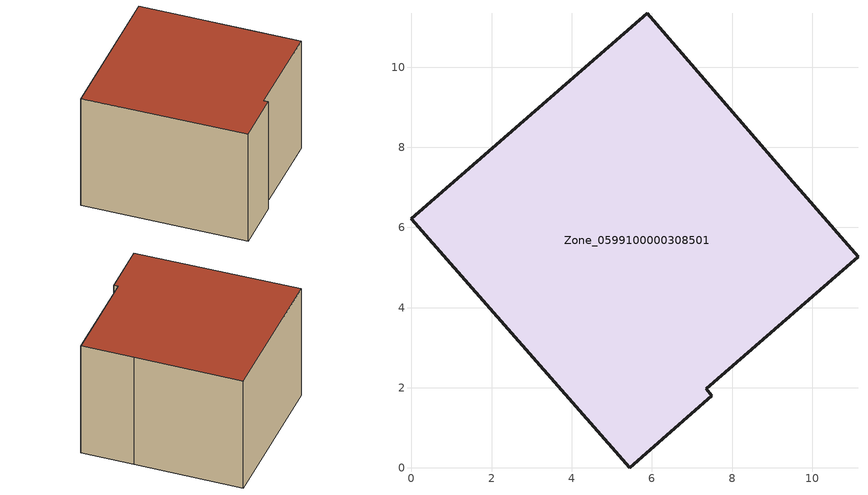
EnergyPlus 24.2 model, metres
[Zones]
Zone_0599100000308501
 floor ground (C_G): 0,6.21 5.88,11.35 9.43,7.23 11.14,5.27 7.35,1.97 7.49,1.8 5.44,0 z0
 wall outside (C_F): 5.44,0 7.49,1.8 7.35,1.97 11.14,5.27 9.43,7.23 5.88,11.35 0,6.21 5.44,0 z0:6.12
 roof outside (C_R): 5.88,11.35 0,6.21 5.44,0 7.49,1.8 7.35,1.97 11.14,5.27 9.43,7.23 z6.12
[BUILDING]
Pand.0599100000308501: North Axis=0; Terrain=City; Loads Convergence Tolerance Value=0.04; Temperature Convergence Tolerance Value=0.4; Solar Distribution=FullExterior; Maximum Number of Warmup Days=25; Minimum Number of Warmup Days=1
[Site:Location]
Rotterdam.The.Hague.AP_ZH_NLD Design_Conditions: Latitude=51.96; Longitude=4.45; Time Zone=1; Elevation=-4.5
[SITE:GROUNDTEMPERATURE:BUILDINGSURFACE]
18, 18, 18, 18, 18, 18, 18, 18, 18, 18, 18, 18
[MATERIAL] Thermal Absorptance=0.9; Solar Absorptance=0.7; Visible Absorptance=0.7
Name | Roughness | Thickness | Conductivity | Density | Specific Heat
G.TI.1946 | MediumSmooth | 0.15 | 1 | 540 | 1210
F.TI.1946 | Rough | 0.3 | 0.857143 | 1920 | 840
R.TI.1946 | MediumRough | 0.2 | 0.1 | 1500 | 1000
[CONSTRUCTION]
C_G: G.TI.1946
C_F: F.TI.1946
C_R: R.TI.1946
[ZONE]
Zone_0599100000308501: Type=1; Multiplier=1; Ceiling Height=Autocalculate; Volume=Autocalculate; Floor Area=autocalculate; Part of Total Floor Area=Yes
[ZONEINFILTRATION:DESIGNFLOWRATE]
Infil_Zone_0599100000308501: Zone or ZoneList or Space or SpaceList=Zone_0599100000308501; Schedule=AlwaysOn; Design Flow Rate Calculation Method=Flow/Area; Flow Rate per Floor Area=0.003; Constant Term Coefficient=1; Temperature Term Coefficient=0; Velocity Term Coefficient=0; Velocity Squared Term Coefficient=0
[HVACTEMPLATE:ZONE:IDEALLOADSAIRSYSTEM]
Zone_0599100000308501: Maximum Heating Supply Air Temperature=50; Minimum Cooling Supply Air Temperature=13; Maximum Heating Supply Air Humidity Ratio=0.0156; Minimum Cooling Supply Air Humidity Ratio=0.0077; Heating Limit=NoLimit; Cooling Limit=NoLimit; Dehumidification Control Type=ConstantSensibleHeatRatio; Cooling Sensible Heat Ratio=0.7; Dehumidification Setpoint=60; Humidification Control Type=None; Humidification Setpoint=30; Outdoor Air Method=None; Outdoor Air Flow Rate per Person=0.00944; Outdoor Air Flow Rate per Zone Floor Area=0; Outdoor Air Flow Rate per Zone=0; Demand Controlled Ventilation Type=None; Outdoor Air Economizer Type=NoEconomizer; Heat Recovery Type=None; Sensible Heat Recovery Effectiveness=0.7; Latent Heat Recovery Effectiveness=0.65
[ZONECONTROL:THERMOSTAT]
ThermostatControl_Zone_0599100000308501: Zone or ZoneList=Zone_0599100000308501; Control Type Schedule=DualSetpointControlType; Control 1=Thermostat_Zone_0599100000308501; Temperature Difference Between Cutout And Setpoint=0
[THERMOSTATSETPOINT:DUALSETPOINT]
Thermostat_Zone_0599100000308501: Heating Setpoint Temperature Schedule=HeatingSetpoint_Zone_0599100000308501; Cooling Setpoint Temperature Schedule=CoolingSetpoint_Zone_0599100000308501
[SCHEDULE:COMPACT]
HeatingSetpoint_Zone_0599100000308501: Through: 12/31, For: AllDays, Until: 24:00, 21
CoolingSetpoint_Zone_0599100000308501: Through: 12/31, For: AllDays, Until: 24:00, 24
DualSetpointControlType: Through: 12/31, For: AllDays, Until: 24:00, 4
AlwaysOn: Through: 12/31, For: AllDays, Until: 24:00, 1
